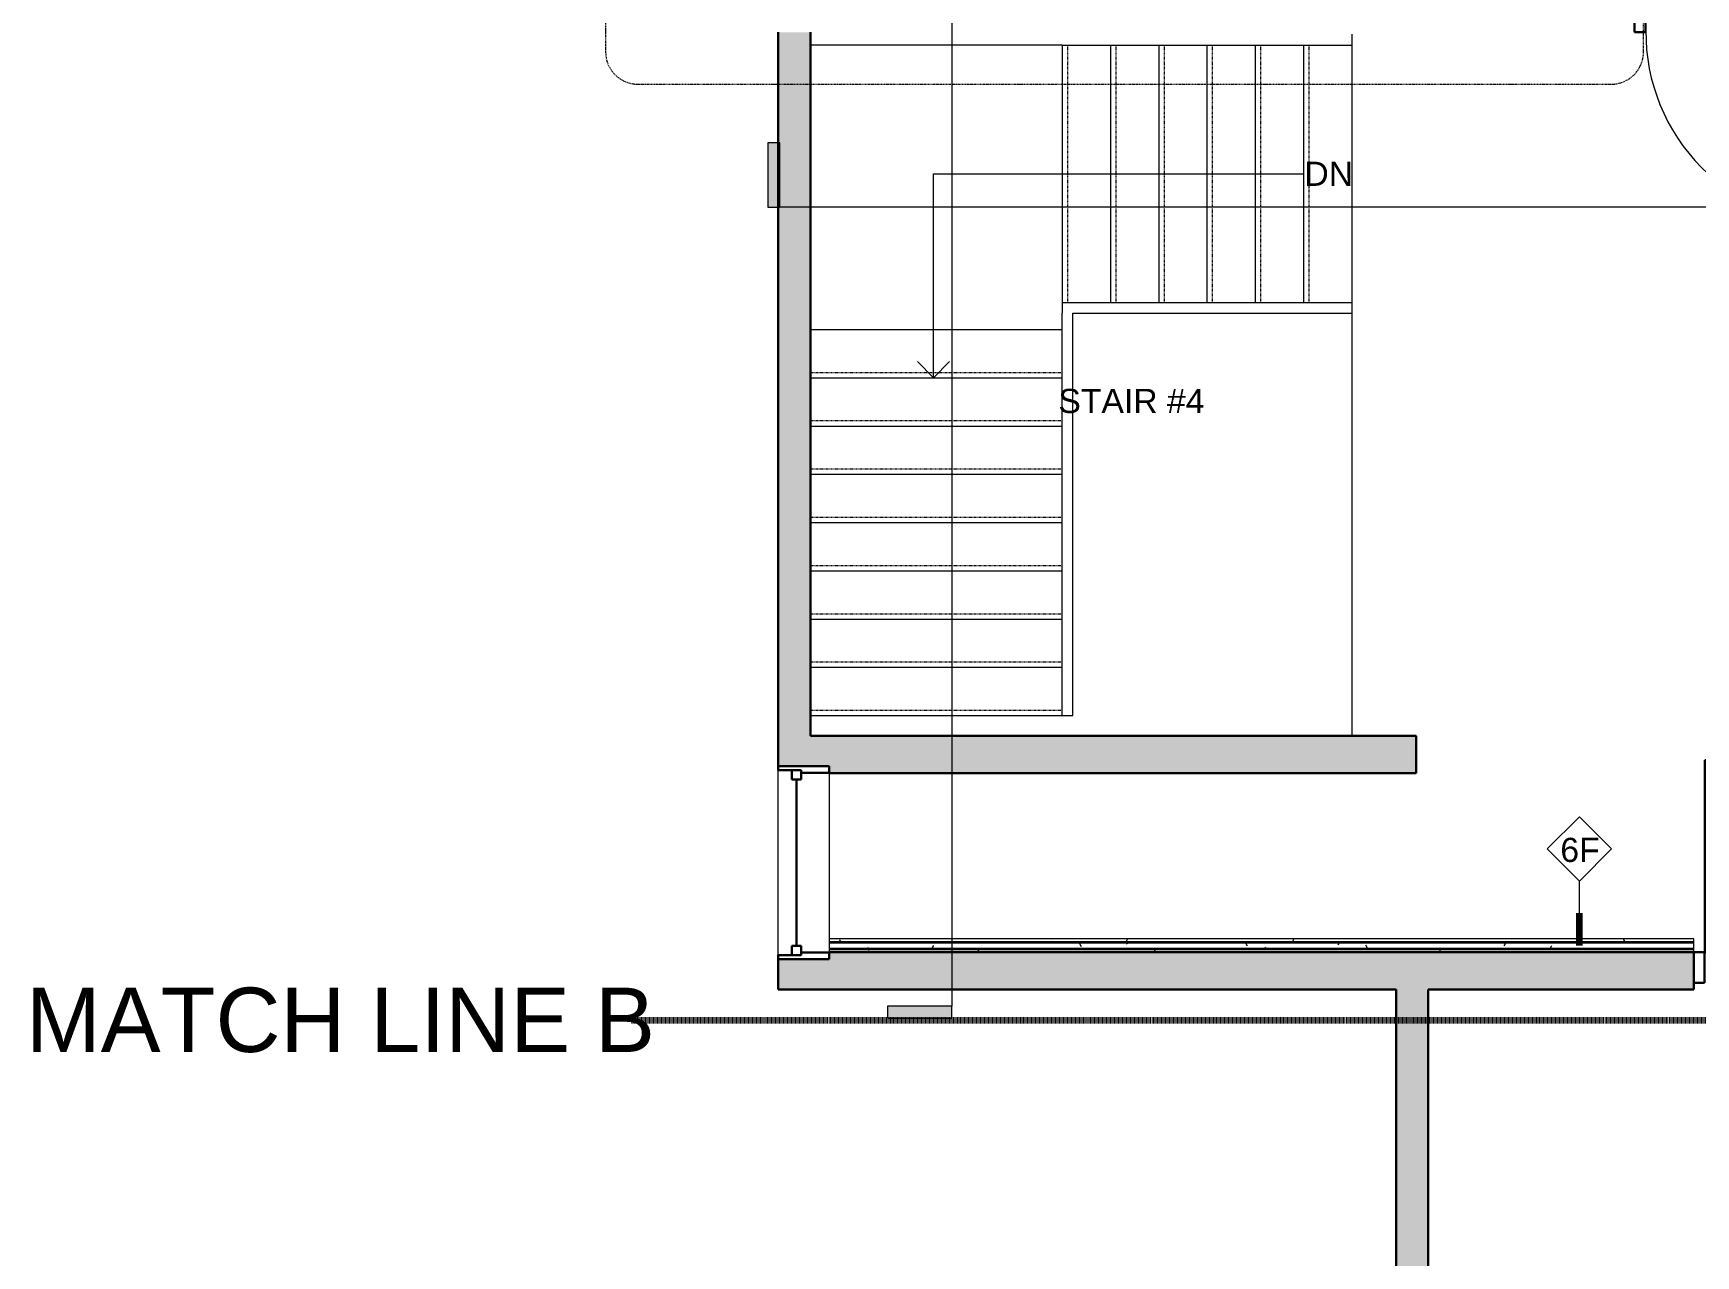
# Model space of a CAD drawing. Header units: inches. Extents: x -1176 to 1474, y -2632 to 978.
# Drawn here: x -1159.3 to -849.2, y -211.9 to 16.1 of the extents above; entities that cross this region are included whole.
import ezdxf

# ---------------------------------------------------------------- set-up
doc = ezdxf.new("R2010")
doc.units = ezdxf.units.IN
doc.header["$MEASUREMENT"] = 0
for name, pattern in [('Dash', [0.25, 0.125, -0.125]), ('Dash Dot 3_16_', [0.3125, 0.1875, -0.0625, 0, -0.0625]), ('Overhead 1_16_', [0.101562, 0.0625, -0.039062])]:
    doc.linetypes.add(name, pattern=pattern)
for name, color, linetype, lineweight in [('A-ANNO-MATC', 214, 'Dash', 140), ('A-ANNO-SYMB', 150, 'Continuous', 9), ('A-DETL', 90, 'Continuous', 9), ('A-DOOR', 31, 'Continuous', 18), ('A-DOOR-FRAM', 31, 'Continuous', 30), ('A-GLAZ', 151, 'Continuous', 18), ('A-WALL', 113, 'Continuous', 18), ('A-WALL-IDEN', 211, 'Continuous', 9), ('A-WALL-PATT', 111, 'Continuous', 18), ('G-ANNO-SYMB', 111, 'Continuous', 9), ('G-ANNO-TEXT', 231, 'Continuous', 9), ('I-WALL', 2, 'Continuous', 18), ('S-STRS', 31, 'Continuous', 18), ('S-STRS-ANNO', 31, 'Continuous', 9), ('S-STRS-IDEN', 31, 'Continuous', 9)]:
    doc.layers.add(name, color=color, linetype=linetype, lineweight=lineweight)
doc.styles.add('Swis721 Lt BT', font='swissl.ttf', dxfattribs={"height": 4.5})
doc.styles.add('Swis721 Lt BT_3', font='swissl.ttf', dxfattribs={"height": 12})
pattern_1 = [(0, (0, 0), (15.36, 3.84), [0.634, -10.886, 0.634, -10.886, -61.44]), (0, (0, 0), (15.36, 3.84), [-23.04, 0.634, -22.406, 0.634, -10.886, -26.88]), (0, (0, 0), (15.36, 3.84), [-57.6, 0.634, -7.046, 0.634, -18.566]), (120, (5.76, 1.92), (-11.005538, 11.38215), [0.634, -10.886, 0.634, -10.886, -61.44]), (120, (5.76, 1.92), (-11.005538, 11.38215), [-23.04, 0.634, -22.406, 0.634, -10.886, -26.88]), (120, (5.76, 1.92), (-11.005538, 11.38215), [-57.6, 0.634, -7.046, 0.634, -18.566]), (240, (7.68, 9.6), (-4.354462, -15.22215), [0.634, -10.886, 0.634, -10.886, -61.44]), (240, (7.68, 9.6), (-4.354462, -15.22215), [-23.04, 0.634, -22.406, 0.634, -10.886, -26.88]), (240, (7.68, 9.6), (-4.354462, -15.22215), [-57.6, 0.634, -7.046, 0.634, -18.566])]

# ---------------------------------------------------------------- blocks, each defined once
blk = doc.blocks.new('Double Hung - 36_ x 60_ 2-7095671-3rd Floor Construction')
at = {"layer": 'A-GLAZ', "color": 8, "lineweight": 30}
for p, q in [((-18, 4.75), (-17.25, 4.75)), ((-17.25, 0.5), (-17.25, 4.75)), ((17.25, 0.5), (17.25, 4.75)), ((18, 4.75), (17.25, 4.75)), ((-17.25, 2.25), (-17.25, 0.5)), ((-17.25, 2.25), (-15.5, 2.25)), ((-17.25, 0.5), (-15.5, 0.5)), ((-17.25, 0.5), (-16.75, 0.5)), ((-16.75, -4.75), (-16.75, 0.5)), ((-15.5, 2.25), (-15.5, 0.5)), ((-15.5, 1.375), (15.5, 1.375)), ((15.5, 2.25), (15.5, 0.5)), ((17.25, 2.25), (15.5, 2.25)), ((17.25, 0.5), (15.5, 0.5)), ((16.75, 0.5), (17.25, 0.5)), ((16.75, 0.5), (16.75, -4.75)), ((17.25, 2.25), (17.25, 0.5)), ((-16.75, -4.75), (-18, -4.75)), ((16.75, -4.75), (18, -4.75))]:
    blk.add_line(p, q, dxfattribs=at)
blk = doc.blocks.new('Single Flush - D13 3_ X 8_-8259286-3rd Floor Construction')
at = {"layer": 'A-DOOR', "lineweight": 30}
for p, q in [((16.15625, -10), (17.90625, -10)), ((16.15625, -45.8125), (16.15625, -10)), ((17.90625, -10), (17.90625, -45.8125)), ((17.90625, -45.8125), (16.15625, -45.8125))]:
    blk.add_line(p, q, dxfattribs=at)
at = {"layer": 'A-DOOR', "lineweight": 9}
blk.add_arc((17.90625, -10), 35.8125, 179.5, 270, dxfattribs=at)
at = {"layer": 'A-DOOR-FRAM'}
for p, q in [((-20, -4.25), (-20, -10)), ((-20, -4.25), (-18, -4.25)), ((-18, -4.25), (-18, -10)), ((18.000004, -4.25), (18.000004, -10)), ((18.000004, -4.25), (20.000004, -4.25)), ((20.000004, -4.25), (20.000004, -10)), ((-20, -10), (-18, -10)), ((18.000004, -10), (20.000004, -10))]:
    blk.add_line(p, q, dxfattribs=at)
blk = doc.blocks.new('Single Flush - D13 3_ X 8_-8259244-3rd Floor Construction')
at = {"layer": 'A-DOOR', "lineweight": 30}
for p, q in [((16.15625, -3.5), (17.90625, -3.5)), ((16.15625, -39.3125), (16.15625, -3.5)), ((17.90625, -3.5), (17.90625, -39.3125)), ((17.90625, -39.3125), (16.15625, -39.3125))]:
    blk.add_line(p, q, dxfattribs=at)
at = {"layer": 'A-DOOR', "lineweight": 9}
blk.add_arc((17.90625, -3.5), 35.8125, 179.5, 270, dxfattribs=at)
at = {"layer": 'A-DOOR-FRAM'}
for p, q in [((-20, 2.25), (-20, -3.5)), ((-20, 2.25), (-18, 2.25)), ((-18, 2.25), (-18, -3.5)), ((18.000004, 2.25), (18.000004, -3.5)), ((18.000004, 2.25), (20.000004, 2.25)), ((20.000004, 2.25), (20.000004, -3.5)), ((-20, -3.5), (-18, -3.5)), ((18.000004, -3.5), (20.000004, -3.5))]:
    blk.add_line(p, q, dxfattribs=at)
blk = doc.blocks.new('Section - 3_32_ x 3_8_-334918-3rd Floor Construction')
at = {"layer": 'G-ANNO-SYMB'}
blk.add_hatch(color=256, dxfattribs=at).paths.add_polyline_path([(0, 0.2495), (0, 0), (-0.0469, 0), (-0.0469, 0.2495)], flags=0)
for p, q in [((0, 0.2495), (-0.0469, 0.2495)), ((-0.0469, 0.2495), (-0.0469, 0)), ((0, 0), (0, 0.2495)), ((-0.0469, 0), (0, 0))]:
    blk.add_line(p, q, dxfattribs=at)
blk = doc.blocks.new('Wall Tag - 1_4_-62626-3rd Floor Construction')
at = {"layer": 'A-WALL-IDEN'}
for p, q in [((-0.125, 0), (0, 0.125)), ((0, 0.125), (0.125, 0)), ((-0.125, 0), (0, -0.125)), ((0, -0.125), (0.125, 0))]:
    blk.add_line(p, q, dxfattribs=at)

msp = doc.modelspace()

# ---------------------------------------------------------------- hatches: boundary and pattern name
at = {"layer": 'A-WALL-PATT', "lineweight": 9}
for points in [[(-1014.29, -114.93), (-1014.29, 16.25), (-1020.29, 16.25), (-1020.29, -114.93)], [(-901.29, -121.93), (-901.29, -114.93), (-1020.29, -114.93), (-1020.29, -120.61), (-1010.79, -120.61), (-1010.79, -121.93), (-910.81, -121.93)], [(-899.06, -358.54), (-899.06, -162.29), (-905.06, -162.29), (-905.06, -358.54)]]:
    msp.add_hatch(color=7, dxfattribs=at).paths.add_polyline_path(points, flags=0)
h = msp.add_hatch(dxfattribs=at)
h.set_pattern_fill('FP_1', color=256, style=0, pattern_type=2)
h.set_pattern_definition(pattern_1)
h.paths.add_polyline_path([(-1010.79, -153.29), (-849.53, -153.29), (-849.53, -152.79), (-1010.79, -152.79)], flags=0)
h = msp.add_hatch(dxfattribs=at)
h.set_pattern_fill('FP_1', color=256, style=0, pattern_type=2)
h.set_pattern_definition(pattern_1)
h.paths.add_polyline_path([(-1010.79, -154.54), (-849.53, -154.54), (-849.53, -153.54), (-1010.79, -153.54)], flags=0)
h = msp.add_hatch(dxfattribs=at)
h.set_pattern_fill('FP_1', color=256, style=0, pattern_type=2)
h.set_pattern_definition(pattern_1)
h.paths.add_polyline_path([(-1010.79, -155.29), (-849.53, -155.29), (-849.53, -154.79), (-1010.79, -154.79)], flags=0)
h = msp.add_hatch(color=7, dxfattribs=at)
h.paths.add_polyline_path([(-809.53, -162.29), (-759.9, -162.29), (-759.9, -155.29), (-809.53, -155.29)], flags=0)
h.paths.add_polyline_path([(-1020.29, -162.29), (-849.53, -162.29), (-849.53, -155.29), (-1010.79, -155.29), (-1010.79, -156.61), (-1020.29, -156.61)], flags=0)

# ---------------------------------------------------------------- linework, layer by layer
at = {"layer": 'A-ANNO-MATC'}
msp.add_line((-1047.65, -167.98), (-664.65, -167.98), dxfattribs=at)
at = {"layer": 'A-ANNO-SYMB', "linetype": 'Dash Dot 3_16_'}
for p, q in [((-1052.51, 152.56), (-1052.51, 12.57)), ((-858.9, 12.57), (-858.9, 152.56)), ((-1046.51, 6.57), (-864.9, 6.57))]:
    msp.add_line(p, q, dxfattribs=at)
for centre, start, end in [((-1046.51, 12.57), 180, 270), ((-864.9, 12.57), 270, 0)]:
    msp.add_arc(centre, 6, start, end, dxfattribs=at)
at = {"layer": 'A-DETL'}
msp.add_line((-913.34, 15.87), (-913.34, -114.93), dxfattribs=at)
at = {"layer": 'A-WALL', "color": 8, "lineweight": 30}
for p, q in [((-1020.29, 16.25), (-1020.29, -120.61)), ((-1014.29, -114.93), (-1014.29, 16.25)), ((-901.29, -114.93), (-1014.29, -114.93)), ((-901.29, -121.93), (-901.29, -114.93)), ((-1020.29, -120.61), (-1010.79, -120.61)), ((-1010.79, -120.61), (-1010.79, -121.93)), ((-1010.79, -121.93), (-901.29, -121.93)), ((-1010.79, -156.61), (-1020.29, -156.61)), ((-1020.29, -156.61), (-1020.29, -162.29)), ((-1010.79, -155.29), (-1010.79, -156.61)), ((-849.53, -155.29), (-1010.79, -155.29)), ((-849.53, -162.29), (-849.53, -155.29)), ((-1020.29, -162.29), (-905.06, -162.29)), ((-905.06, -162.29), (-905.06, -351.54)), ((-899.06, -162.29), (-849.53, -162.29)), ((-899.06, -358.54), (-899.06, -162.29))]:
    msp.add_line(p, q, dxfattribs=at)
at = {"layer": 'A-WALL', "lineweight": 9}
for p, q in [((-1020.29, -156.61), (-1020.29, -120.61)), ((-1010.79, -121.93), (-1010.79, -152.79))]:
    msp.add_line(p, q, dxfattribs=at)
at = {"layer": 'A-WALL'}
for p, q in [((-1010.79, -153.29), (-849.53, -153.29)), ((-1010.79, -153.54), (-849.53, -153.54)), ((-1010.79, -154.54), (-849.53, -154.54)), ((-1010.79, -154.79), (-849.53, -154.79))]:
    msp.add_line(p, q, dxfattribs=at)
at = {"layer": 'A-WALL-IDEN'}
msp.add_line((-870.85, -154.04), (-870.85, -142.04), dxfattribs=at)
at = {"layer": 'A-WALL-IDEN', "lineweight": 90}
msp.add_line((-870.85, -154.04), (-870.85, -148.04), dxfattribs=at)
at = {"layer": 'G-ANNO-SYMB'}
for p, q in [((-987.95, 19.65), (-987.95, -165.38)), ((-846.05, -16.37), (-1020.02, -16.37))]:
    msp.add_line(p, q, dxfattribs=at)
at = {"layer": 'I-WALL'}
for p, q in [((-849.53, -152.79), (-1010.79, -152.79)), ((-1010.79, -152.79), (-1010.79, -155.29)), ((-849.53, -155.29), (-849.53, -152.79))]:
    msp.add_line(p, q, dxfattribs=at)
at = {"layer": 'S-STRS', "lineweight": 9}
for p, q in [((-967.34, 13.87), (-1014.29, 13.87)), ((-967.34, 13.87), (-967.34, -34.13)), ((-967.34, 13.87), (-958.34, 13.87)), ((-958.34, 13.87), (-949.34, 13.87)), ((-958.34, 13.87), (-958.34, -34.13)), ((-949.34, 13.87), (-940.34, 13.87)), ((-949.34, 13.87), (-949.34, -34.13)), ((-940.34, 13.87), (-931.34, 13.87)), ((-940.34, 13.87), (-940.34, -34.13)), ((-931.34, 13.87), (-922.34, 13.87)), ((-931.34, 13.87), (-931.34, -34.13)), ((-922.34, 13.87), (-913.34, 13.87)), ((-922.34, 13.87), (-922.34, -34.13)), ((-967.34, -34.13), (-967.34, -36.13)), ((-967.34, -34.13), (-958.34, -34.13)), ((-967.34, -47.15), (-967.34, -36.13)), ((-965.34, -36.13), (-913.34, -36.13)), ((-965.34, -47.15), (-965.34, -36.13)), ((-958.34, -34.13), (-949.34, -34.13)), ((-949.34, -34.13), (-940.34, -34.13)), ((-940.34, -34.13), (-931.34, -34.13)), ((-931.34, -34.13), (-922.34, -34.13)), ((-922.34, -34.13), (-913.34, -34.13)), ((-1014.29, -39.18), (-967.34, -39.18)), ((-967.34, -44.12), (-967.34, -39.18)), ((-1014.29, -48.18), (-967.34, -48.18)), ((-967.34, -48.18), (-967.34, -47.15)), ((-967.34, -57.18), (-967.34, -48.18)), ((-965.34, -111.18), (-965.34, -47.15)), ((-1014.29, -57.18), (-967.34, -57.18)), ((-967.34, -66.18), (-967.34, -57.18)), ((-1014.29, -66.18), (-967.34, -66.18)), ((-967.34, -75.18), (-967.34, -66.18)), ((-1014.29, -75.18), (-967.34, -75.18)), ((-967.34, -84.18), (-967.34, -75.18)), ((-1014.29, -84.18), (-967.34, -84.18)), ((-967.34, -93.18), (-967.34, -84.18)), ((-1014.29, -93.18), (-967.34, -93.18)), ((-967.34, -102.18), (-967.34, -93.18)), ((-1014.29, -102.18), (-967.34, -102.18)), ((-967.34, -111.18), (-967.34, -102.18)), ((-1014.29, -111.18), (-967.34, -111.18)), ((-967.34, -111.18), (-965.34, -111.18))]:
    msp.add_line(p, q, dxfattribs=at)
at = {"layer": 'S-STRS', "linetype": 'Overhead 1_16_', "lineweight": 9}
for p, q in [((-966.34, 13.87), (-966.34, -34.13)), ((-957.34, 13.87), (-957.34, -34.13)), ((-948.34, 13.87), (-948.34, -34.13)), ((-939.34, 13.87), (-939.34, -34.13)), ((-930.34, 13.87), (-930.34, -34.13)), ((-921.34, 13.87), (-921.34, -34.13)), ((-1014.29, -47.18), (-967.34, -47.18)), ((-1014.29, -56.18), (-967.34, -56.18)), ((-1014.29, -65.18), (-967.34, -65.18)), ((-1014.29, -74.18), (-967.34, -74.18)), ((-1014.29, -83.18), (-967.34, -83.18)), ((-1014.29, -92.18), (-967.34, -92.18)), ((-1014.29, -101.18), (-967.34, -101.18)), ((-1014.29, -110.18), (-967.34, -110.18))]:
    msp.add_line(p, q, dxfattribs=at)
at = {"layer": 'S-STRS-ANNO'}
for p, q in [((-991.34, -10.13), (-967.34, -10.13)), ((-991.34, -39.18), (-991.34, -10.13)), ((-967.34, -10.13), (-958.34, -10.13)), ((-958.34, -10.13), (-949.34, -10.13)), ((-949.34, -10.13), (-940.34, -10.13)), ((-940.34, -10.13), (-931.34, -10.13)), ((-931.34, -10.13), (-922.34, -10.13)), ((-991.34, -48.18), (-991.34, -39.18)), ((-991.34, -48.18), (-994.34, -45.18)), ((-991.34, -48.18), (-988.34, -45.18))]:
    msp.add_line(p, q, dxfattribs=at)

# ---------------------------------------------------------------- block references
at = {"layer": 'A-DOOR'}
msp.add_blockref('Single Flush - D13 3_ X 8_-8259286-3rd Floor Construction', (-840.56, 26.25), dxfattribs=at)
at = {"layer": 'A-DOOR', "rotation": 180}
msp.add_blockref('Single Flush - D13 3_ X 8_-8259244-3rd Floor Construction', (-829.53, -158.79), dxfattribs=at)
at = {"layer": 'A-GLAZ', "rotation": 90}
msp.add_blockref('Double Hung - 36_ x 60_ 2-7095671-3rd Floor Construction', (-1015.54, -138.61), dxfattribs=at)
at = {"layer": 'A-WALL-IDEN', "xscale": 47.99999999999997, "yscale": 47.99999999999997, "zscale": 47.99999999999997}
msp.add_blockref('Wall Tag - 1_4_-62626-3rd Floor Construction', (-870.85, -136.04), dxfattribs=at)
at = {"layer": 'G-ANNO-SYMB', "xscale": 47.99999999999997, "yscale": 47.99999999999997, "zscale": 47.99999999999997}
msp.add_blockref('Section - 3_32_ x 3_8_-334918-3rd Floor Construction', (-1020.02, -16.37), dxfattribs=at)
at = {"layer": 'G-ANNO-SYMB', "xscale": 47.99999999999997, "yscale": 47.99999999999997, "zscale": 47.99999999999997, "rotation": 89.99999999999947}
msp.add_blockref('Section - 3_32_ x 3_8_-334918-3rd Floor Construction', (-987.95, -165.38), dxfattribs=at)

# ---------------------------------------------------------------- texts
at = {"layer": 'A-WALL-IDEN', "insert": (-874.42, -133.98), "char_height": 4.5, "width": 8.484, "attachment_point": 1, "style": 'Swis721 Lt BT'}
msp.add_mtext('6F', dxfattribs=at)
at = {"layer": 'G-ANNO-TEXT', "color": 7, "attachment_point": 1}
for s, insert, char_height, width, style in [('STAIR #4', (-968.05, -50.25), 4.5, 32.421, 'Swis721 Lt BT'), ('MATCH LINE B', (-1160.65, -161.92), 12, 132.8655, 'Swis721 Lt BT_3')]:
    msp.add_mtext(s, dxfattribs=dict(at, insert=insert, char_height=char_height, width=width, style=style))
at = {"layer": 'S-STRS-IDEN', "insert": (-922.16, -7.89), "char_height": 4.5, "width": 10.5833, "attachment_point": 1, "line_spacing_factor": 1.005062, "style": 'Swis721 Lt BT'}
msp.add_mtext('DN', dxfattribs=at)

doc.saveas('drawing.dxf')
